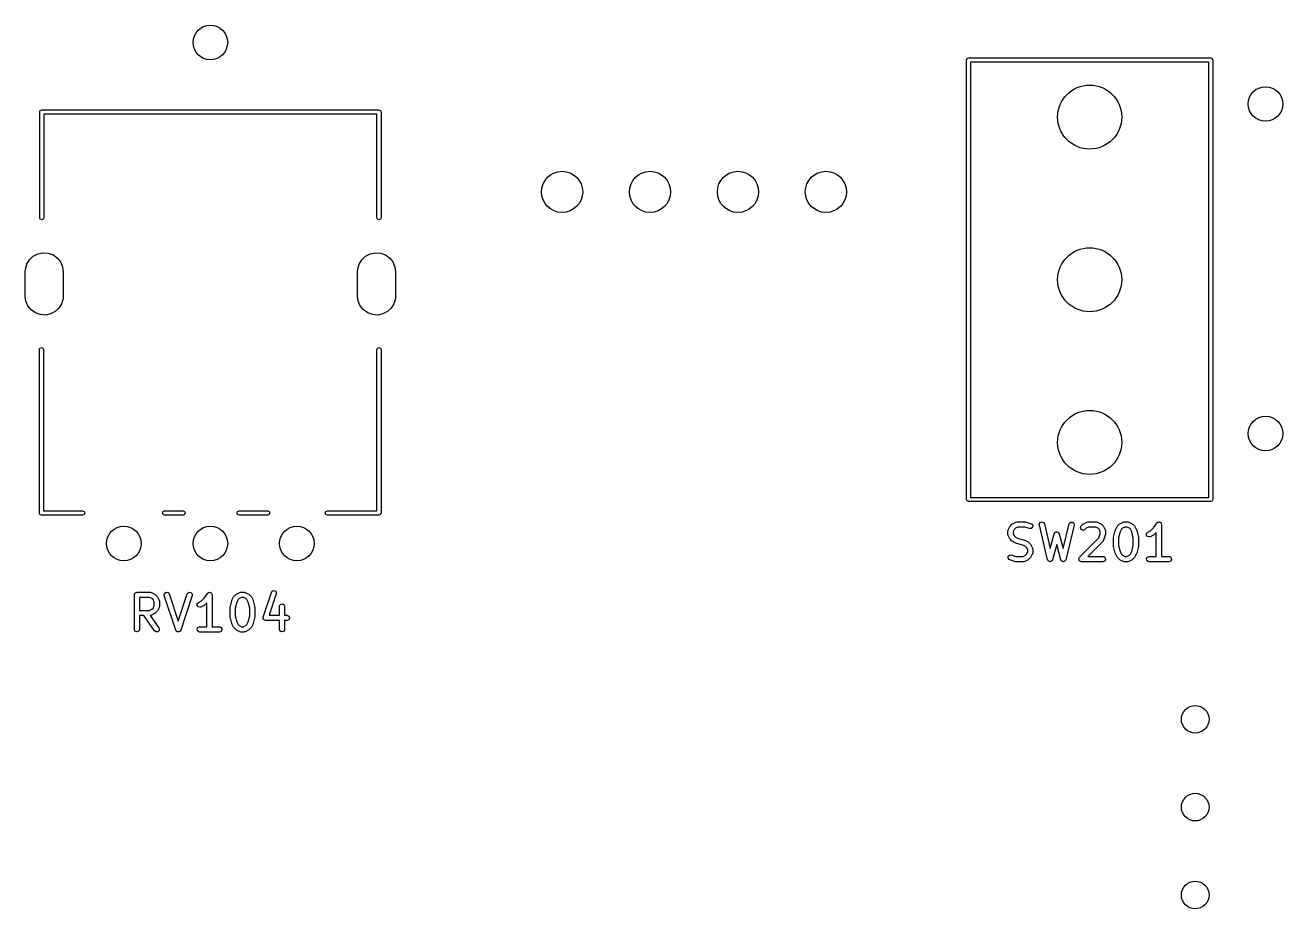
# Model space of a CAD drawing. Extents: x 58 to 241, y -129 to -56.
# Drawn here: x 204.2 to 240.53, y -81.68 to -56.14 of the extents above; entities that cross this region are included whole.
import ezdxf

# ---------------------------------------------------------------- set-up
doc = ezdxf.new("R2010")
doc.units = 0
doc.layers.add('BLACK', color=7, linetype='CONTINUOUS')

msp = doc.modelspace()

# ---------------------------------------------------------------- linework, layer by layer
at = {"layer": 'BLACK', "linetype": 'CONTINUOUS'}
for p, q in [((231.39, -57.15), (231.408, -57.1076)), ((231.39, -69.85), (231.39, -57.15)), ((231.408, -57.1076), (231.45, -57.09)), ((231.45, -57.09), (238.45, -57.09)), ((231.51, -57.21), (231.51, -69.79)), ((238.39, -57.21), (231.51, -57.21)), ((238.39, -69.79), (238.39, -57.21)), ((238.45, -57.09), (238.492, -57.1076)), ((238.492, -57.1076), (238.51, -57.15)), ((238.51, -57.15), (238.51, -69.85)), ((204.62, -58.65), (204.638, -58.6076)), ((204.62, -61.71), (204.62, -58.65)), ((204.638, -58.6076), (204.68, -58.59)), ((204.68, -58.59), (214.42, -58.59)), ((214.36, -58.71), (204.74, -58.71)), ((204.74, -58.71), (204.74, -61.71)), ((214.36, -61.71), (214.36, -58.71)), ((214.42, -58.59), (214.462, -58.6076)), ((214.462, -58.6076), (214.48, -58.65)), ((214.48, -58.65), (214.48, -61.71)), ((204.638, -61.7524), (204.62, -61.71)), ((204.68, -61.77), (204.638, -61.7524)), ((204.722, -61.7524), (204.68, -61.77)), ((204.74, -61.71), (204.722, -61.7524)), ((214.378, -61.7524), (214.36, -61.71)), ((214.42, -61.77), (214.378, -61.7524)), ((214.462, -61.7524), (214.42, -61.77)), ((214.48, -61.71), (214.462, -61.7524)), ((204.326, -62.9194), (204.436, -62.8184)), ((204.436, -62.8184), (204.569, -62.7506)), ((204.569, -62.7506), (204.715, -62.7211)), ((204.715, -62.7211), (204.864, -62.732)), ((204.864, -62.732), (205.005, -62.7826)), ((205.005, -62.7826), (205.127, -62.8691)), ((213.926, -62.9194), (214.036, -62.8184)), ((214.036, -62.8184), (214.169, -62.7506)), ((214.169, -62.7506), (214.315, -62.7211)), ((214.315, -62.7211), (214.464, -62.732)), ((214.464, -62.732), (214.605, -62.7826)), ((214.605, -62.7826), (214.727, -62.8691)), ((204.2, -63.27), (204.206, -63.1897)), ((204.206, -63.1897), (204.248, -63.0463)), ((204.248, -63.0463), (204.326, -62.9194)), ((205.127, -62.8691), (205.22, -62.9851)), ((205.22, -62.9851), (205.28, -63.1221)), ((205.28, -63.1221), (205.3, -63.27)), ((213.8, -63.27), (213.806, -63.1897)), ((213.806, -63.1897), (213.848, -63.0463)), ((213.848, -63.0463), (213.926, -62.9194)), ((214.727, -62.8691), (214.82, -62.9851)), ((214.82, -62.9851), (214.88, -63.1221)), ((214.88, -63.1221), (214.9, -63.27)), ((204.2, -63.97), (204.2, -63.27)), ((205.3, -63.27), (205.3, -63.97)), ((213.8, -63.97), (213.8, -63.27)), ((214.9, -63.27), (214.9, -63.97)), ((204.22, -64.1179), (204.2, -63.97)), ((204.28, -64.2549), (204.22, -64.1179)), ((204.373, -64.3709), (204.28, -64.2549)), ((205.252, -64.1937), (205.174, -64.3206)), ((205.294, -64.0503), (205.252, -64.1937)), ((205.3, -63.97), (205.294, -64.0503)), ((213.82, -64.1179), (213.8, -63.97)), ((213.88, -64.2549), (213.82, -64.1179)), ((213.973, -64.3709), (213.88, -64.2549)), ((214.852, -64.1937), (214.774, -64.3206)), ((214.894, -64.0503), (214.852, -64.1937)), ((214.9, -63.97), (214.894, -64.0503)), ((204.495, -64.4574), (204.373, -64.3709)), ((204.636, -64.508), (204.495, -64.4574)), ((204.785, -64.5189), (204.636, -64.508)), ((204.931, -64.4894), (204.785, -64.5189)), ((205.064, -64.4216), (204.931, -64.4894)), ((205.174, -64.3206), (205.064, -64.4216)), ((214.095, -64.4574), (213.973, -64.3709)), ((214.236, -64.508), (214.095, -64.4574)), ((214.385, -64.5189), (214.236, -64.508)), ((214.531, -64.4894), (214.385, -64.5189)), ((214.664, -64.4216), (214.531, -64.4894)), ((214.774, -64.3206), (214.664, -64.4216)), ((204.61, -65.52), (204.628, -65.4776)), ((204.61, -70.24), (204.61, -65.52)), ((204.628, -65.4776), (204.67, -65.46)), ((204.67, -65.46), (204.712, -65.4776)), ((204.712, -65.4776), (204.73, -65.52)), ((204.73, -65.52), (204.73, -70.18)), ((214.36, -65.52), (214.378, -65.4776)), ((214.36, -70.18), (214.36, -65.52)), ((214.378, -65.4776), (214.42, -65.46)), ((214.42, -65.46), (214.462, -65.4776)), ((214.462, -65.4776), (214.48, -65.52)), ((214.48, -65.52), (214.48, -70.24)), ((231.408, -69.8924), (231.39, -69.85)), ((231.45, -69.91), (231.408, -69.8924)), ((238.45, -69.91), (231.45, -69.91)), ((231.51, -69.79), (238.39, -69.79)), ((238.492, -69.8924), (238.45, -69.91)), ((238.51, -69.85), (238.492, -69.8924)), ((204.628, -70.2824), (204.61, -70.24)), ((204.67, -70.3), (204.628, -70.2824)), ((204.675, -70.2979), (204.67, -70.3)), ((204.68, -70.3), (204.675, -70.2979)), ((205.86, -70.3), (204.68, -70.3)), ((204.73, -70.18), (205.86, -70.18)), ((205.86, -70.18), (205.902, -70.1976)), ((205.902, -70.2824), (205.86, -70.3)), ((205.902, -70.1976), (205.92, -70.24)), ((205.92, -70.24), (205.902, -70.2824)), ((208.17, -70.24), (208.188, -70.1976)), ((208.188, -70.2824), (208.17, -70.24)), ((208.188, -70.1976), (208.23, -70.18)), ((208.23, -70.3), (208.188, -70.2824)), ((208.23, -70.18), (208.76, -70.18)), ((208.76, -70.3), (208.23, -70.3)), ((208.76, -70.18), (208.802, -70.1976)), ((208.802, -70.2824), (208.76, -70.3)), ((208.802, -70.1976), (208.82, -70.24)), ((208.82, -70.24), (208.802, -70.2824)), ((210.32, -70.24), (210.338, -70.1976)), ((210.338, -70.2824), (210.32, -70.24)), ((210.338, -70.1976), (210.38, -70.18)), ((210.38, -70.3), (210.338, -70.2824)), ((210.38, -70.18), (211.21, -70.18)), ((211.21, -70.3), (210.38, -70.3)), ((211.21, -70.18), (211.252, -70.1976)), ((211.252, -70.2824), (211.21, -70.3)), ((211.252, -70.1976), (211.27, -70.24)), ((211.27, -70.24), (211.252, -70.2824)), ((212.87, -70.24), (212.888, -70.1976)), ((212.888, -70.2824), (212.87, -70.24)), ((212.888, -70.1976), (212.93, -70.18)), ((212.93, -70.3), (212.888, -70.2824)), ((212.93, -70.18), (214.36, -70.18)), ((214.42, -70.3), (212.93, -70.3)), ((214.462, -70.2824), (214.42, -70.3)), ((214.48, -70.24), (214.462, -70.2824)), ((232.589, -70.7629), (232.594, -70.7372)), ((232.589, -70.8581), (232.589, -70.7629)), ((232.594, -70.7372), (232.597, -70.7338)), ((232.597, -70.7293), (232.645, -70.6341)), ((232.597, -70.7338), (232.597, -70.7293)), ((232.645, -70.6341), (232.658, -70.6161)), ((232.658, -70.6161), (232.659, -70.6146)), ((232.659, -70.6146), (232.706, -70.567)), ((232.706, -70.567), (232.725, -70.5541)), ((232.725, -70.5541), (232.726, -70.5529)), ((232.726, -70.5529), (232.821, -70.5053)), ((232.774, -70.712), (232.739, -70.7806)), ((232.739, -70.7806), (232.739, -70.8404)), ((232.739, -70.8404), (232.774, -70.9089)), ((232.804, -70.6816), (232.774, -70.712)), ((232.872, -70.6474), (232.804, -70.6816)), ((232.821, -70.5053), (232.846, -70.4979)), ((232.846, -70.4979), (232.851, -70.4989)), ((232.851, -70.4989), (232.855, -70.4974)), ((232.855, -70.4974), (233.093, -70.4974)), ((233.081, -70.6474), (232.872, -70.6474)), ((233.212, -70.6912), (233.081, -70.6474)), ((233.093, -70.4974), (233.115, -70.5013)), ((233.115, -70.5013), (233.117, -70.5012)), ((233.117, -70.5012), (233.259, -70.5488)), ((233.263, -70.6898), (233.212, -70.6912)), ((233.259, -70.5488), (233.282, -70.5613)), ((233.302, -70.6557), (233.263, -70.6898)), ((233.282, -70.5613), (233.309, -70.605)), ((233.309, -70.605), (233.302, -70.6557)), ((233.495, -70.5637), (233.518, -70.5179)), ((233.496, -70.5898), (233.495, -70.5637)), ((233.734, -71.5898), (233.496, -70.5898)), ((233.518, -70.5179), (233.565, -70.4975)), ((233.565, -70.4975), (233.614, -70.5122)), ((233.614, -70.5122), (233.642, -70.555)), ((233.642, -70.555), (233.811, -71.2659)), ((233.811, -71.2659), (233.925, -70.8388)), ((233.925, -70.8388), (233.936, -70.8152)), ((233.936, -70.8152), (233.942, -70.8112)), ((233.942, -70.8112), (233.945, -70.805)), ((233.945, -70.805), (233.962, -70.7968)), ((233.962, -70.7968), (233.978, -70.7857)), ((233.978, -70.7857), (233.985, -70.7863)), ((233.985, -70.7863), (233.991, -70.7834)), ((233.991, -70.7834), (234.01, -70.7884)), ((234.01, -70.7884), (234.029, -70.7901)), ((234.029, -70.7901), (234.034, -70.7949)), ((234.034, -70.7949), (234.041, -70.7967)), ((234.041, -70.7967), (234.052, -70.8126)), ((234.052, -70.8126), (234.066, -70.8263)), ((234.066, -70.8263), (234.066, -70.8331)), ((234.066, -70.8331), (234.07, -70.8388)), ((234.07, -70.8388), (234.184, -71.2659)), ((234.184, -71.2659), (234.353, -70.555)), ((234.499, -70.5898), (234.261, -71.5898)), ((234.353, -70.555), (234.364, -70.5311)), ((234.364, -70.5311), (234.405, -70.5005)), ((234.405, -70.5005), (234.456, -70.5035)), ((234.456, -70.5035), (234.493, -70.5388)), ((234.493, -70.5388), (234.499, -70.5898)), ((234.685, -70.6611), (234.706, -70.6146)), ((234.698, -70.7106), (234.685, -70.6611)), ((234.74, -70.7401), (234.698, -70.7106)), ((234.706, -70.6146), (234.754, -70.567)), ((234.791, -70.7356), (234.74, -70.7401)), ((234.754, -70.567), (234.772, -70.5541)), ((234.772, -70.5541), (234.774, -70.5529)), ((234.774, -70.5529), (234.869, -70.5053)), ((234.813, -70.7207), (234.791, -70.7356)), ((234.852, -70.6816), (234.813, -70.7207)), ((234.92, -70.6474), (234.852, -70.6816)), ((234.869, -70.5053), (234.894, -70.4979)), ((234.894, -70.4979), (234.898, -70.4989)), ((234.898, -70.4989), (234.902, -70.4974)), ((234.902, -70.4974), (235.14, -70.4974)), ((235.123, -70.6474), (234.92, -70.6474)), ((235.191, -70.6816), (235.123, -70.6474)), ((235.14, -70.4974), (235.166, -70.5019)), ((235.166, -70.5019), (235.17, -70.5048)), ((235.17, -70.5048), (235.174, -70.5053)), ((235.174, -70.5053), (235.269, -70.5529)), ((235.222, -70.712), (235.191, -70.6816)), ((235.256, -70.7806), (235.222, -70.712)), ((235.256, -70.8459), (235.256, -70.7806)), ((235.269, -70.5529), (235.287, -70.5663)), ((235.287, -70.5663), (235.289, -70.567)), ((235.289, -70.567), (235.336, -70.6146)), ((235.336, -70.6146), (235.349, -70.633)), ((235.349, -70.633), (235.35, -70.6341)), ((235.35, -70.6341), (235.398, -70.7293)), ((235.398, -70.7293), (235.405, -70.7543)), ((235.405, -70.7543), (235.404, -70.7586)), ((235.404, -70.7586), (235.406, -70.7629)), ((235.406, -70.7629), (235.406, -70.8581)), ((235.639, -70.9351), (235.687, -70.7447)), ((235.687, -70.7447), (235.692, -70.7328)), ((235.692, -70.7293), (235.74, -70.6341)), ((235.692, -70.7328), (235.692, -70.7293)), ((235.74, -70.6341), (235.753, -70.6161)), ((235.753, -70.6161), (235.754, -70.6146)), ((235.754, -70.6146), (235.802, -70.567)), ((235.83, -70.789), (235.787, -70.9626)), ((235.802, -70.567), (235.82, -70.5541)), ((235.82, -70.5541), (235.821, -70.5529)), ((235.821, -70.5529), (235.916, -70.5053)), ((235.869, -70.712), (235.83, -70.789)), ((235.899, -70.6816), (235.869, -70.712)), ((235.968, -70.6474), (235.899, -70.6816)), ((235.916, -70.5053), (235.941, -70.4979)), ((235.941, -70.4979), (235.946, -70.4989)), ((235.946, -70.4989), (235.95, -70.4974)), ((235.95, -70.4974), (236.045, -70.4974)), ((236.028, -70.6474), (235.968, -70.6474)), ((236.096, -70.6816), (236.028, -70.6474)), ((236.045, -70.4974), (236.071, -70.5019)), ((236.071, -70.5019), (236.074, -70.5048)), ((236.074, -70.5048), (236.079, -70.5053)), ((236.079, -70.5053), (236.174, -70.5529)), ((236.126, -70.712), (236.096, -70.6816)), ((236.165, -70.789), (236.126, -70.712)), ((236.208, -70.9626), (236.165, -70.789)), ((236.174, -70.5529), (236.192, -70.5663)), ((236.192, -70.5663), (236.194, -70.567)), ((236.194, -70.567), (236.241, -70.6146)), ((236.241, -70.6146), (236.254, -70.633)), ((236.254, -70.633), (236.255, -70.6341)), ((236.255, -70.6341), (236.303, -70.7293)), ((236.303, -70.7293), (236.306, -70.7417)), ((236.306, -70.7417), (236.308, -70.7447)), ((236.308, -70.7447), (236.356, -70.9351)), ((236.592, -70.8795), (236.595, -70.8283)), ((236.595, -70.8283), (236.631, -70.791)), ((236.631, -70.791), (236.715, -70.7488)), ((236.715, -70.7488), (236.796, -70.6675)), ((236.796, -70.6675), (236.888, -70.5308)), ((236.875, -70.8011), (236.813, -70.8635)), ((236.875, -71.4974), (236.875, -70.8011)), ((236.888, -70.5308), (236.906, -70.5119)), ((236.906, -70.5119), (236.91, -70.5107)), ((236.91, -70.5107), (236.912, -70.5074)), ((236.912, -70.5074), (236.934, -70.5036)), ((236.934, -70.5036), (236.955, -70.4975)), ((236.955, -70.4975), (236.959, -70.4993)), ((236.959, -70.4993), (236.963, -70.4985)), ((236.963, -70.4985), (236.982, -70.5094)), ((236.982, -70.5094), (237.002, -70.5181)), ((237.002, -70.5181), (237.004, -70.522)), ((237.004, -70.522), (237.007, -70.5242)), ((237.007, -70.5242), (237.015, -70.5446)), ((237.015, -70.5446), (237.025, -70.5641)), ((237.025, -70.5641), (237.024, -70.5683)), ((237.024, -70.5683), (237.025, -70.5724)), ((237.025, -70.5724), (237.025, -71.4974)), ((232.591, -70.8623), (232.589, -70.8581)), ((232.59, -70.8667), (232.591, -70.8623)), ((232.597, -70.8916), (232.59, -70.8667)), ((232.645, -70.9869), (232.597, -70.8916)), ((232.646, -70.988), (232.645, -70.9869)), ((232.659, -71.0064), (232.646, -70.988)), ((232.706, -71.054), (232.659, -71.0064)), ((232.708, -71.0547), (232.706, -71.054)), ((232.726, -71.068), (232.708, -71.0547)), ((232.821, -71.1157), (232.726, -71.068)), ((232.774, -70.9089), (232.804, -70.9393)), ((232.804, -70.9393), (232.881, -70.9778)), ((232.825, -71.1161), (232.821, -71.1157)), ((232.837, -71.1213), (232.825, -71.1161)), ((233.019, -71.167), (232.837, -71.1213)), ((232.881, -70.9778), (233.063, -71.0234)), ((233.096, -71.2054), (233.019, -71.167)), ((233.063, -71.0234), (233.075, -71.0287)), ((233.075, -71.0287), (233.079, -71.0291)), ((233.079, -71.0291), (233.174, -71.0767)), ((233.126, -71.2359), (233.096, -71.2054)), ((233.174, -71.0767), (233.192, -71.0901)), ((233.192, -71.0901), (233.194, -71.0908)), ((233.194, -71.0908), (233.241, -71.1384)), ((233.241, -71.1384), (233.254, -71.1568)), ((233.254, -71.1568), (233.255, -71.1579)), ((233.255, -71.1579), (233.303, -71.2531)), ((233.998, -71.1492), (233.88, -71.5917)), ((234.116, -71.5917), (233.998, -71.1492)), ((234.659, -71.5193), (235.218, -70.9604)), ((235.336, -71.054), (234.893, -71.4974)), ((235.218, -70.9604), (235.256, -70.8459)), ((235.338, -71.0499), (235.336, -71.054)), ((235.342, -71.0476), (235.338, -71.0499)), ((235.354, -71.0247), (235.342, -71.0476)), ((235.402, -70.8818), (235.354, -71.0247)), ((235.406, -70.8581), (235.402, -70.8802)), ((235.402, -70.8802), (235.402, -70.8818)), ((235.637, -70.9533), (235.64, -70.9386)), ((235.637, -71.1914), (235.637, -70.9533)), ((235.638, -71.1947), (235.637, -71.1914)), ((235.639, -71.2096), (235.638, -71.1947)), ((235.64, -70.9386), (235.639, -70.9351)), ((235.787, -70.9626), (235.787, -71.1822)), ((235.787, -71.1822), (235.83, -71.3557)), ((236.165, -71.3557), (236.208, -71.1822)), ((236.208, -71.1822), (236.208, -70.9626)), ((236.356, -70.9351), (236.357, -70.9501)), ((236.358, -71.1914), (236.356, -71.2062)), ((236.356, -71.2062), (236.356, -71.2096)), ((236.357, -70.9501), (236.358, -70.9533)), ((236.358, -70.9533), (236.358, -71.1914)), ((236.623, -70.9207), (236.592, -70.8795)), ((236.673, -70.9326), (236.623, -70.9207)), ((236.698, -70.9252), (236.673, -70.9326)), ((236.793, -70.8776), (236.698, -70.9252)), ((236.794, -70.8764), (236.793, -70.8776)), ((236.813, -70.8635), (236.794, -70.8764)), ((232.591, -71.5398), (232.598, -71.489)), ((232.618, -71.5835), (232.591, -71.5398)), ((232.598, -71.489), (232.637, -71.455)), ((232.637, -71.455), (232.688, -71.4536)), ((232.688, -71.4536), (232.819, -71.4974)), ((232.819, -71.4974), (233.028, -71.4974)), ((233.028, -71.4974), (233.096, -71.4631)), ((233.096, -71.4631), (233.126, -71.4327)), ((233.161, -71.3044), (233.126, -71.2359)), ((233.126, -71.4327), (233.161, -71.3642)), ((233.161, -71.3642), (233.161, -71.3044)), ((233.241, -71.5302), (233.194, -71.5778)), ((233.242, -71.5287), (233.241, -71.5302)), ((233.255, -71.5107), (233.242, -71.5287)), ((233.303, -71.4154), (233.255, -71.5107)), ((233.303, -71.2531), (233.31, -71.2781)), ((233.306, -71.4076), (233.303, -71.411)), ((233.303, -71.411), (233.303, -71.4154)), ((233.311, -71.3819), (233.306, -71.4076)), ((233.31, -71.2781), (233.309, -71.2825)), ((233.309, -71.2825), (233.311, -71.2867)), ((233.311, -71.2867), (233.311, -71.3819)), ((234.637, -71.5658), (234.639, -71.5627)), ((234.643, -71.5876), (234.637, -71.5658)), ((234.638, -71.5594), (234.649, -71.5398)), ((234.639, -71.5627), (234.638, -71.5594)), ((234.649, -71.5398), (234.659, -71.5193)), ((234.893, -71.4974), (235.331, -71.4974)), ((235.331, -71.4974), (235.357, -71.5019)), ((235.357, -71.5019), (235.396, -71.5349)), ((235.396, -71.5349), (235.405, -71.5854)), ((235.687, -71.4001), (235.639, -71.2096)), ((235.689, -71.403), (235.687, -71.4001)), ((235.692, -71.4154), (235.689, -71.403)), ((235.74, -71.5107), (235.692, -71.4154)), ((235.741, -71.5118), (235.74, -71.5107)), ((235.754, -71.5302), (235.741, -71.5118)), ((235.802, -71.5778), (235.754, -71.5302)), ((235.83, -71.3557), (235.869, -71.4327)), ((235.869, -71.4327), (235.899, -71.4631)), ((235.899, -71.4631), (235.968, -71.4974)), ((235.968, -71.4974), (236.028, -71.4974)), ((236.028, -71.4974), (236.096, -71.4631)), ((236.096, -71.4631), (236.126, -71.4327)), ((236.126, -71.4327), (236.165, -71.3557)), ((236.241, -71.5302), (236.194, -71.5778)), ((236.242, -71.5287), (236.241, -71.5302)), ((236.255, -71.5107), (236.242, -71.5287)), ((236.303, -71.4154), (236.255, -71.5107)), ((236.308, -71.4001), (236.303, -71.4119)), ((236.303, -71.4119), (236.303, -71.4154)), ((236.356, -71.2096), (236.308, -71.4001)), ((236.59, -71.5594), (236.616, -71.5149)), ((236.599, -71.6099), (236.59, -71.5594)), ((236.616, -71.5149), (236.664, -71.4974)), ((236.664, -71.4974), (236.875, -71.4974)), ((237.025, -71.4974), (237.236, -71.4974)), ((237.236, -71.4974), (237.261, -71.5019)), ((237.261, -71.5019), (237.301, -71.5349)), ((237.301, -71.5349), (237.31, -71.5854)), ((232.641, -71.5959), (232.618, -71.5835)), ((232.783, -71.6435), (232.641, -71.5959)), ((232.785, -71.6435), (232.783, -71.6435)), ((232.807, -71.6474), (232.785, -71.6435)), ((233.045, -71.6474), (232.807, -71.6474)), ((233.049, -71.6458), (233.045, -71.6474)), ((233.054, -71.6469), (233.049, -71.6458)), ((233.079, -71.6395), (233.054, -71.6469)), ((233.174, -71.5918), (233.079, -71.6395)), ((233.175, -71.5907), (233.174, -71.5918)), ((233.194, -71.5778), (233.175, -71.5907)), ((233.739, -71.5963), (233.734, -71.5898)), ((233.739, -71.6042), (233.739, -71.5963)), ((233.752, -71.6172), (233.739, -71.6042)), ((233.762, -71.6326), (233.752, -71.6172)), ((233.77, -71.6348), (233.762, -71.6326)), ((233.776, -71.6404), (233.77, -71.6348)), ((233.794, -71.642), (233.776, -71.6404)), ((233.812, -71.6472), (233.794, -71.642)), ((233.819, -71.6441), (233.812, -71.6472)), ((233.827, -71.6448), (233.819, -71.6441)), ((233.842, -71.6342), (233.827, -71.6448)), ((233.859, -71.6269), (233.842, -71.6342)), ((233.862, -71.6198), (233.859, -71.6269)), ((233.869, -71.6153), (233.862, -71.6198)), ((233.88, -71.5917), (233.869, -71.6153)), ((234.12, -71.5982), (234.116, -71.5917)), ((234.121, -71.606), (234.12, -71.5982)), ((234.134, -71.6186), (234.121, -71.606)), ((234.145, -71.6338), (234.134, -71.6186)), ((234.153, -71.6358), (234.145, -71.6338)), ((234.158, -71.6412), (234.153, -71.6358)), ((234.177, -71.6423), (234.158, -71.6412)), ((234.195, -71.6471), (234.177, -71.6423)), ((234.202, -71.6438), (234.195, -71.6471)), ((234.21, -71.6443), (234.202, -71.6438)), ((234.224, -71.6333), (234.21, -71.6443)), ((234.241, -71.6255), (234.224, -71.6333)), ((234.244, -71.6183), (234.241, -71.6255)), ((234.251, -71.6137), (234.244, -71.6183)), ((234.261, -71.5898), (234.251, -71.6137)), ((234.647, -71.6099), (234.643, -71.5876)), ((234.65, -71.6121), (234.647, -71.6099)), ((234.65, -71.6154), (234.65, -71.6121)), ((234.669, -71.6283), (234.65, -71.6154)), ((234.686, -71.6429), (234.669, -71.6283)), ((234.691, -71.6437), (234.686, -71.6429)), ((234.692, -71.6448), (234.691, -71.6437)), ((234.696, -71.6445), (234.692, -71.6448)), ((234.712, -71.6474), (234.696, -71.6445)), ((235.331, -71.6474), (234.712, -71.6474)), ((235.379, -71.6298), (235.331, -71.6474)), ((235.405, -71.5854), (235.379, -71.6298)), ((235.803, -71.5785), (235.802, -71.5778)), ((235.821, -71.5918), (235.803, -71.5785)), ((235.916, -71.6395), (235.821, -71.5918)), ((235.921, -71.64), (235.916, -71.6395)), ((235.924, -71.6429), (235.921, -71.64)), ((235.95, -71.6474), (235.924, -71.6429)), ((236.045, -71.6474), (235.95, -71.6474)), ((236.049, -71.6458), (236.045, -71.6474)), ((236.054, -71.6469), (236.049, -71.6458)), ((236.079, -71.6395), (236.054, -71.6469)), ((236.174, -71.5918), (236.079, -71.6395)), ((236.175, -71.5907), (236.174, -71.5918)), ((236.194, -71.5778), (236.175, -71.5907)), ((236.639, -71.6429), (236.599, -71.6099)), ((236.664, -71.6474), (236.639, -71.6429)), ((237.236, -71.6474), (236.664, -71.6474)), ((237.284, -71.6298), (237.236, -71.6474)), ((237.31, -71.5854), (237.284, -71.6298)), ((207.356, -72.6044), (207.358, -72.5946)), ((207.356, -73.6044), (207.356, -72.6044)), ((207.357, -72.5914), (207.359, -72.5885)), ((207.358, -72.5946), (207.357, -72.5914)), ((207.359, -72.5885), (207.36, -72.5787)), ((207.36, -72.5787), (207.373, -72.5638)), ((207.373, -72.5638), (207.383, -72.5469)), ((207.383, -72.5469), (207.389, -72.5446)), ((207.389, -72.5446), (207.393, -72.5394)), ((207.393, -72.5394), (207.413, -72.536)), ((207.413, -72.536), (207.431, -72.5294)), ((207.431, -72.5294), (207.812, -72.5294)), ((207.812, -72.5294), (207.838, -72.5339)), ((207.838, -72.5339), (207.841, -72.5368)), ((207.841, -72.5368), (207.845, -72.5373)), ((207.845, -72.5373), (207.941, -72.5849)), ((207.941, -72.5849), (207.959, -72.5983)), ((207.959, -72.5983), (207.96, -72.599)), ((207.96, -72.599), (208.008, -72.6466)), ((208.008, -72.6466), (208.021, -72.665)), ((208.213, -72.6023), (208.232, -72.5546)), ((208.217, -72.6281), (208.213, -72.6023)), ((208.55, -73.6281), (208.217, -72.6281)), ((208.232, -72.5546), (208.277, -72.5302)), ((208.277, -72.5302), (208.327, -72.5405)), ((208.327, -72.5405), (208.359, -72.5807)), ((208.359, -72.5807), (208.621, -73.3672)), ((208.621, -73.3672), (208.884, -72.5807)), ((209.026, -72.6281), (208.693, -73.6281)), ((208.884, -72.5807), (208.896, -72.5578)), ((208.896, -72.5578), (208.94, -72.5309)), ((208.94, -72.5309), (208.99, -72.5384)), ((208.99, -72.5384), (209.025, -72.5768)), ((209.025, -72.5768), (209.026, -72.6281)), ((209.373, -72.6995), (209.464, -72.5628)), ((209.464, -72.5628), (209.482, -72.5439)), ((209.482, -72.5439), (209.486, -72.5427)), ((209.486, -72.5427), (209.489, -72.5394)), ((209.489, -72.5394), (209.51, -72.5356)), ((209.51, -72.5356), (209.531, -72.5295)), ((209.531, -72.5295), (209.535, -72.5313)), ((209.535, -72.5313), (209.539, -72.5305)), ((209.539, -72.5305), (209.558, -72.5414)), ((209.558, -72.5414), (209.578, -72.5501)), ((209.578, -72.5501), (209.58, -72.554)), ((209.58, -72.554), (209.584, -72.5562)), ((209.584, -72.5562), (209.591, -72.5766)), ((209.591, -72.5766), (209.601, -72.5961)), ((209.601, -72.5961), (209.6, -72.6003)), ((209.6, -72.6003), (209.601, -72.6044)), ((209.601, -72.6044), (209.601, -73.5294)), ((210.221, -72.6661), (210.234, -72.6481)), ((210.234, -72.6481), (210.235, -72.6466)), ((210.235, -72.6466), (210.283, -72.599)), ((210.283, -72.599), (210.301, -72.5861)), ((210.301, -72.5861), (210.302, -72.5849)), ((210.302, -72.5849), (210.397, -72.5373)), ((210.397, -72.5373), (210.422, -72.5299)), ((210.422, -72.5299), (210.427, -72.5309)), ((210.427, -72.5309), (210.431, -72.5294)), ((210.431, -72.5294), (210.526, -72.5294)), ((210.526, -72.5294), (210.552, -72.5339)), ((210.552, -72.5339), (210.555, -72.5368)), ((210.555, -72.5368), (210.56, -72.5373)), ((210.56, -72.5373), (210.655, -72.5849)), ((210.655, -72.5849), (210.673, -72.5983)), ((210.673, -72.5983), (210.674, -72.599)), ((210.674, -72.599), (210.722, -72.6466)), ((210.722, -72.6466), (210.735, -72.665)), ((211.074, -73.2473), (211.312, -72.533)), ((211.454, -72.5805), (211.249, -73.196)), ((211.312, -72.533), (211.325, -72.5101)), ((211.325, -72.5101), (211.368, -72.4833)), ((211.368, -72.4833), (211.419, -72.4908)), ((211.419, -72.4908), (211.453, -72.5292)), ((211.453, -72.5292), (211.454, -72.5805)), ((207.506, -72.6794), (207.506, -73.0532)), ((207.794, -72.6794), (207.506, -72.6794)), ((207.863, -72.7136), (207.794, -72.6794)), ((207.794, -73.0532), (207.863, -73.0189)), ((207.893, -72.744), (207.863, -72.7136)), ((207.863, -73.0189), (207.893, -72.9885)), ((207.927, -72.8126), (207.893, -72.744)), ((207.893, -72.9885), (207.927, -72.92)), ((207.927, -72.92), (207.927, -72.8126)), ((208.021, -72.665), (208.022, -72.6661)), ((208.022, -72.6661), (208.069, -72.7613)), ((208.069, -72.9713), (208.022, -73.0665)), ((208.069, -72.7613), (208.077, -72.7863)), ((208.07, -72.9668), (208.069, -72.9713)), ((208.073, -72.9634), (208.07, -72.9668)), ((208.077, -72.9377), (208.073, -72.9634)), ((208.077, -72.7863), (208.076, -72.7906)), ((208.076, -72.7906), (208.077, -72.7949)), ((208.077, -72.7949), (208.077, -72.9377)), ((209.169, -72.9115), (209.172, -72.8603)), ((209.199, -72.9527), (209.169, -72.9115)), ((209.172, -72.8603), (209.207, -72.823)), ((209.249, -72.9646), (209.199, -72.9527)), ((209.207, -72.823), (209.291, -72.7808)), ((209.274, -72.9572), (209.249, -72.9646)), ((209.369, -72.9096), (209.274, -72.9572)), ((209.291, -72.7808), (209.373, -72.6995)), ((209.37, -72.9084), (209.369, -72.9096)), ((209.389, -72.8955), (209.37, -72.9084)), ((209.451, -72.8331), (209.389, -72.8955)), ((209.451, -73.5294), (209.451, -72.8331)), ((210.118, -72.9853), (210.12, -72.9706)), ((210.118, -73.2234), (210.118, -72.9853)), ((210.12, -72.9671), (210.168, -72.7767)), ((210.12, -72.9706), (210.12, -72.9671)), ((210.168, -72.7767), (210.173, -72.7648)), ((210.173, -72.7613), (210.221, -72.6661)), ((210.173, -72.7648), (210.173, -72.7613)), ((210.311, -72.821), (210.268, -72.9946)), ((210.268, -72.9946), (210.268, -73.2142)), ((210.35, -72.744), (210.311, -72.821)), ((210.38, -72.7136), (210.35, -72.744)), ((210.449, -72.6794), (210.38, -72.7136)), ((210.508, -72.6794), (210.449, -72.6794)), ((210.577, -72.7136), (210.508, -72.6794)), ((210.607, -72.744), (210.577, -72.7136)), ((210.646, -72.821), (210.607, -72.744)), ((210.689, -72.9946), (210.646, -72.821)), ((210.689, -73.2142), (210.689, -72.9946)), ((210.735, -72.665), (210.736, -72.6661)), ((210.736, -72.6661), (210.784, -72.7613)), ((210.784, -72.7613), (210.787, -72.7737)), ((210.787, -72.7737), (210.789, -72.7767)), ((210.789, -72.7767), (210.837, -72.9671)), ((210.837, -72.9671), (210.838, -72.9821)), ((210.838, -72.9821), (210.839, -72.9853)), ((210.839, -72.9853), (210.839, -73.2234)), ((211.546, -72.9377), (211.551, -72.9121)), ((211.546, -73.196), (211.546, -72.9377)), ((211.551, -72.9121), (211.584, -72.8728)), ((211.584, -72.8728), (211.634, -72.8639)), ((211.634, -72.8639), (211.679, -72.8895)), ((211.679, -72.8895), (211.696, -72.9377)), ((211.696, -72.9377), (211.696, -73.196)), ((207.506, -73.0532), (207.794, -73.0532)), ((207.63, -73.2032), (207.506, -73.2032)), ((207.506, -73.2032), (207.506, -73.6044)), ((207.941, -73.6474), (207.63, -73.2032)), ((207.816, -73.2017), (207.813, -73.2028)), ((207.813, -73.2028), (208.064, -73.5614)), ((207.82, -73.2027), (207.816, -73.2017)), ((207.845, -73.1953), (207.82, -73.2027)), ((207.941, -73.1477), (207.845, -73.1953)), ((207.942, -73.1465), (207.941, -73.1477)), ((207.96, -73.1336), (207.942, -73.1465)), ((208.008, -73.086), (207.96, -73.1336)), ((208.022, -73.0665), (208.008, -73.0845)), ((208.008, -73.0845), (208.008, -73.086)), ((210.119, -73.2267), (210.118, -73.2234)), ((210.12, -73.2416), (210.119, -73.2267)), ((210.168, -73.4321), (210.12, -73.2416)), ((210.268, -73.2142), (210.311, -73.3877)), ((210.646, -73.3877), (210.689, -73.2142)), ((210.837, -73.2416), (210.789, -73.4321)), ((210.839, -73.2234), (210.837, -73.2382)), ((210.837, -73.2382), (210.837, -73.2416)), ((211.071, -73.258), (211.074, -73.2531)), ((211.075, -73.2782), (211.071, -73.258)), ((211.074, -73.2531), (211.074, -73.2473)), ((211.075, -73.2986), (211.075, -73.2782)), ((211.079, -73.3029), (211.075, -73.2986)), ((211.08, -73.3085), (211.079, -73.3029)), ((211.096, -73.3217), (211.08, -73.3085)), ((211.11, -73.337), (211.096, -73.3217)), ((211.115, -73.3378), (211.11, -73.337)), ((211.12, -73.3415), (211.115, -73.3378)), ((211.145, -73.346), (211.12, -73.3415)), ((211.546, -73.346), (211.145, -73.346)), ((211.249, -73.196), (211.546, -73.196)), ((211.546, -73.6044), (211.546, -73.346)), ((211.696, -73.196), (211.764, -73.196)), ((211.764, -73.346), (211.696, -73.346)), ((211.696, -73.346), (211.696, -73.6044)), ((211.764, -73.196), (211.79, -73.2006)), ((211.812, -73.3285), (211.764, -73.346)), ((211.79, -73.2006), (211.829, -73.2335)), ((211.838, -73.2841), (211.812, -73.3285)), ((211.829, -73.2335), (211.838, -73.2841)), ((207.373, -73.6526), (207.356, -73.6044)), ((207.418, -73.6782), (207.373, -73.6526)), ((207.468, -73.6693), (207.418, -73.6782)), ((207.501, -73.63), (207.468, -73.6693)), ((207.506, -73.6044), (207.501, -73.63)), ((207.983, -73.6768), (207.941, -73.6474)), ((208.034, -73.6724), (207.983, -73.6768)), ((208.07, -73.6361), (208.034, -73.6724)), ((208.064, -73.5614), (208.075, -73.585)), ((208.075, -73.585), (208.07, -73.6361)), ((208.552, -73.6298), (208.55, -73.6281)), ((208.552, -73.6319), (208.552, -73.6298)), ((208.567, -73.6497), (208.552, -73.6319)), ((208.582, -73.6683), (208.567, -73.6497)), ((208.584, -73.6687), (208.582, -73.6683)), ((208.586, -73.6703), (208.584, -73.6687)), ((208.609, -73.6738), (208.586, -73.6703)), ((208.632, -73.6786), (208.609, -73.6738)), ((208.634, -73.6775), (208.632, -73.6786)), ((208.636, -73.6779), (208.634, -73.6775)), ((208.657, -73.6654), (208.636, -73.6779)), ((208.678, -73.6541), (208.657, -73.6654)), ((208.68, -73.651), (208.678, -73.6521)), ((208.678, -73.6521), (208.678, -73.6541)), ((208.693, -73.6281), (208.68, -73.651)), ((209.167, -73.5914), (209.192, -73.5469)), ((209.176, -73.6419), (209.167, -73.5914)), ((209.215, -73.6749), (209.176, -73.6419)), ((209.192, -73.5469), (209.24, -73.5294)), ((209.24, -73.6794), (209.215, -73.6749)), ((209.24, -73.5294), (209.451, -73.5294)), ((209.812, -73.6794), (209.24, -73.6794)), ((209.601, -73.5294), (209.812, -73.5294)), ((209.812, -73.5294), (209.838, -73.5339)), ((209.86, -73.6618), (209.812, -73.6794)), ((209.838, -73.5339), (209.877, -73.5669)), ((209.886, -73.6174), (209.86, -73.6618)), ((209.877, -73.5669), (209.886, -73.6174)), ((210.17, -73.435), (210.168, -73.4321)), ((210.173, -73.4474), (210.17, -73.435)), ((210.221, -73.5427), (210.173, -73.4474)), ((210.222, -73.5438), (210.221, -73.5427)), ((210.235, -73.5622), (210.222, -73.5438)), ((210.283, -73.6098), (210.235, -73.5622)), ((210.284, -73.6105), (210.283, -73.6098)), ((210.302, -73.6238), (210.284, -73.6105)), ((210.397, -73.6715), (210.302, -73.6238)), ((210.311, -73.3877), (210.35, -73.4647)), ((210.35, -73.4647), (210.38, -73.4951)), ((210.38, -73.4951), (210.449, -73.5294)), ((210.402, -73.672), (210.397, -73.6715)), ((210.405, -73.6749), (210.402, -73.672)), ((210.431, -73.6794), (210.405, -73.6749)), ((210.526, -73.6794), (210.431, -73.6794)), ((210.449, -73.5294), (210.508, -73.5294)), ((210.508, -73.5294), (210.577, -73.4951)), ((210.53, -73.6778), (210.526, -73.6794)), ((210.535, -73.6789), (210.53, -73.6778)), ((210.56, -73.6715), (210.535, -73.6789)), ((210.655, -73.6238), (210.56, -73.6715)), ((210.577, -73.4951), (210.607, -73.4647)), ((210.607, -73.4647), (210.646, -73.3877)), ((210.656, -73.6227), (210.655, -73.6238)), ((210.674, -73.6098), (210.656, -73.6227)), ((210.722, -73.5622), (210.674, -73.6098)), ((210.723, -73.5607), (210.722, -73.5622)), ((210.736, -73.5427), (210.723, -73.5607)), ((210.784, -73.4474), (210.736, -73.5427)), ((210.789, -73.4321), (210.784, -73.4439)), ((210.784, -73.4439), (210.784, -73.4474)), ((211.564, -73.6526), (211.546, -73.6044)), ((211.608, -73.6782), (211.564, -73.6526)), ((211.659, -73.6693), (211.608, -73.6782)), ((211.692, -73.63), (211.659, -73.6693)), ((211.696, -73.6044), (211.692, -73.63))]:
    msp.add_line(p, q, dxfattribs=at)
at = {"layer": 'BLACK'}
for centre, radius in [((209.55, -56.642), 0.5), ((234.95, -58.8), 0.925), ((240.03, -58.42), 0.5), ((219.71, -60.96), 0.595), ((222.25, -60.96), 0.595), ((224.79, -60.96), 0.595), ((227.33, -60.96), 0.595), ((234.95, -63.5), 0.925), ((234.95, -68.2), 0.925), ((240.03, -67.945), 0.5), ((207.05, -71.12), 0.5), ((209.55, -71.12), 0.5), ((212.05, -71.12), 0.5), ((237.998, -76.2), 0.4), ((237.998, -78.74), 0.4), ((237.998, -81.28), 0.4)]:
    msp.add_circle(centre, radius, dxfattribs=at)

doc.saveas('drawing.dxf')
